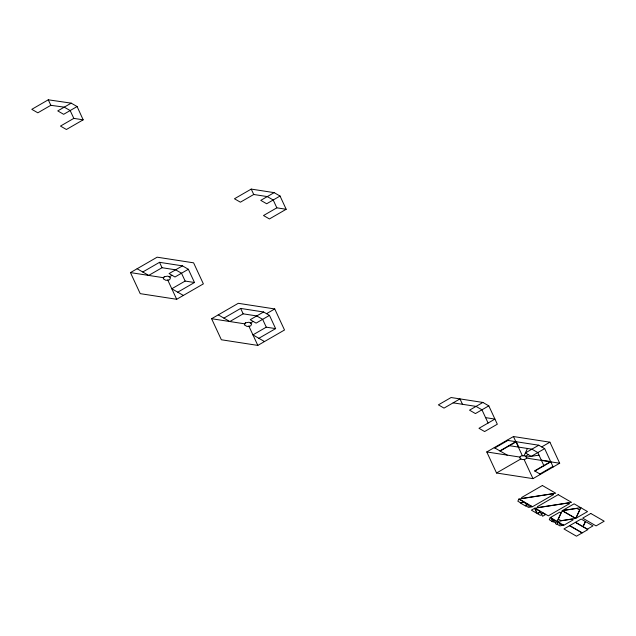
<?xml version="1.0" encoding="UTF-8"?>
<svg xmlns="http://www.w3.org/2000/svg" width="636" height="636" viewBox="0 0 636 636"><rect width="100%" height="100%" fill="white"/><g stroke="black" fill="none" stroke-linecap="round" stroke-linejoin="round"><path stroke-width="0.95" d="M524.064 455.774L527.451 448.475M496.533 473.001L520.908 458.93A2.584 1.495 0 0 0 524.064 459.415A2.584 1.495 0 0 0 526.385 458.079L526.123 456.592L524.946 455.909L522.371 455.766A2.584 1.495 0 0 0 520.057 457.101L486.763 451.95L496.533 473.001L532.992 478.638L559.68 463.231L549.909 442.179L513.451 436.542L486.763 451.95M555.602 520.487L551.953 521.258L549.281 519.715L550.259 517.402M555.602 520.693L551.301 519.397L551.738 518.253M557.979 522.204L557.001 524.517L555.522 523.659L555.959 522.514M557.072 521.369L561.111 512.68L559.656 512.179L550.402 517.521L563.822 525.264L573.076 519.922L572.209 519.087L557.152 521.417M563.623 525.121L559.974 525.885L557.295 524.342L558.273 522.029M563.623 525.32L559.322 524.032L559.76 522.887M580.851 507.727L575.962 518.253L587.521 511.583L574.101 503.831L562.542 510.509L580.779 507.687M48.288 99.804L31.8 109.328L37.834 112.811L50.832 105.306L64.26 107.15L70.159 110.553L73.816 118.376L83.165 119.822L77.099 106.546L71.2 103.143L48.288 99.804L50.832 105.306M71.2 103.143L57.749 110.903L63.648 114.313L77.099 106.546M73.816 118.376L60.476 126.079L66.406 129.498L83.165 119.822M251.228 189.091L234.461 198.766L240.392 202.192L253.732 194.489L267.303 196.588L273.202 199.99L276.843 207.829L286.184 209.276L280.047 196.039L274.148 192.636L251.228 189.091L253.732 194.489M130.452 272.598L157.14 257.19L193.598 262.827L203.369 283.879L176.681 299.286L140.222 293.649L130.452 272.598L163.746 277.749M274.148 192.636L260.776 200.356L266.675 203.759L280.047 196.039M142.766 272.001L159.533 262.318L182.453 265.864L188.351 269.274L194.489 282.503L177.73 292.178M194.489 282.503L185.14 281.056L181.506 273.226L175.608 269.815L162.037 267.716L148.697 275.42L137.13 268.742M276.843 207.829L263.503 215.532L269.425 218.951L286.184 209.276M182.453 265.864L169.081 273.591L174.98 276.994L188.351 269.274M169.224 276.899L172.022 275.285M185.14 281.056L171.799 288.76L183.359 295.43M211.597 318.716L238.285 303.308L274.736 308.945L284.507 329.997L257.819 345.404L221.36 339.767L211.597 318.716L244.892 323.867M223.904 318.119L240.662 308.436L263.582 311.982L269.481 315.392L275.619 328.621L258.86 338.296M275.619 328.621L266.277 327.174L262.636 319.344L256.737 315.933L243.167 313.834L229.827 321.538L218.267 314.86M263.582 311.982L250.21 319.701L256.109 323.112L269.481 315.392M250.361 323.016L253.16 321.411M266.532 313.683L274.736 308.945M266.277 327.174L252.937 334.878L264.497 341.548M488.798 405.855L482.899 402.445L469.527 410.164L475.426 413.575L488.798 405.855L497.32 424.212L484.616 431.55L478.98 428.298L494.935 419.084L485.586 417.637M494.832 447.975L507.878 440.438M499.88 450.884L515.836 441.67M500.214 451.027L516.297 441.742L518.801 447.14M544.655 448.618L538.756 445.216L525.376 452.935L531.275 456.346L544.655 448.618L553.169 466.983M525.535 456.25L528.325 454.637M541.705 446.917L549.909 442.179M534.836 471.069L550.792 461.855M539.877 473.979L552.923 466.45M526.362 457.101L539.002 455.145M551.658 521.226L555.308 520.86L557.979 522.402M551.658 521.425L555.959 522.72M482.899 402.445L451.091 397.524L438.387 404.862L444.023 408.113L459.979 398.899L462.483 404.297M453.134 402.85L476.054 406.396L481.953 409.807L488.09 423.035M506.948 440.295L538.756 445.216M508.991 445.621L531.911 449.167L537.81 452.57L543.947 465.806M541.316 460.138L550.665 461.585L534.59 470.871L540.473 474.321M526.385 458.079L559.68 463.231M494.244 447.633L507.202 455.114M550.259 517.609L551.738 518.459M558.273 522.236L559.76 523.094M513.451 436.542L522.371 455.766M524.064 459.415L532.992 478.638M240.662 308.436L243.167 313.834M248.899 326.181L257.819 345.404M159.533 262.318L162.037 267.716M167.761 280.063L176.681 299.286M520.908 458.93A2.584 1.495 0 0 1 520.057 457.101M245.377 322.81L244.399 324.924L247.07 326.467L250.727 325.902L251.705 323.796L249.026 322.245L245.377 322.81M518.833 499.117L517.855 501.224L520.526 502.766L524.175 502.202L518.833 499.117M526.56 503.911L525.582 506.025L520.232 502.933L523.881 502.368L526.56 503.911M526.854 503.744L525.877 505.851L528.548 507.393L532.197 506.828L530.718 505.978L529.088 506.224L527.896 505.541L528.333 504.602L526.854 503.744M562.224 510.748L558.185 519.437A2.584 1.495 0 0 1 560.499 520.773L575.564 518.443L562.224 510.748M579.746 509.667L575.707 518.364L562.367 510.66L577.432 508.331A2.584 1.495 0 0 0 579.746 509.667M585.366 521.472L582.989 526.6L575.508 522.283L581.137 519.032L585.366 521.472M585.518 521.552L583.133 526.688L587.362 529.128L592.998 525.877L585.518 521.552M164.239 276.692L163.261 278.807L165.932 280.349L169.581 279.784L170.567 277.678L167.888 276.127L164.239 276.692M542.381 485.514L521.568 497.535L522.434 498.37L555.729 493.226L542.381 485.514M553.336 494.689L532.523 506.709L519.175 498.998L552.469 493.854L553.336 494.689M534.638 508.267L531.378 510.152L537.03 513.419L534.638 508.267M558.209 494.657L537.396 506.669L538.263 507.512L571.557 502.361L558.209 494.657M540.592 511.702L537.325 513.586L534.932 508.434L540.592 511.702M540.425 511.972L537.476 513.673L540.266 515.287L541.737 514.81L540.425 511.972M542.786 512.95L541.316 513.427L542.635 516.265L545.577 514.564L542.786 512.95M569.164 503.831L548.351 515.844L535.003 508.14L568.298 502.989L569.164 503.831M569.578 525.702L563.949 528.953L576.478 536.196L582.115 532.936L569.578 525.702M575.357 522.363L569.729 525.614L582.258 532.857L587.895 529.605L575.357 522.363M590.78 513.459L582.671 518.141L596.091 525.893L604.2 521.21L590.78 513.459"/></g></svg>
